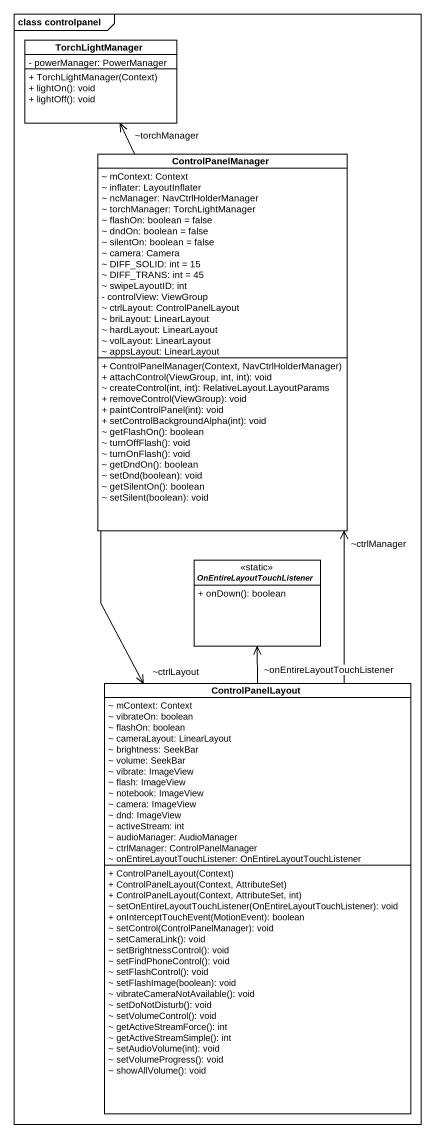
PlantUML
@startuml
mainframe class controlpanel
hide circle
hide empty members
skinparam classAttributeIconSize 0
class TorchLightManager {
  - powerManager: PowerManager
  + TorchLightManager(Context)
  + lightOn(): void
  + lightOff(): void
}
class ControlPanelManager {
  ~ mContext: Context
  ~ inflater: LayoutInflater
  ~ ncManager: NavCtrlHolderManager
  ~ torchManager: TorchLightManager
  ~ flashOn: boolean = false
  ~ dndOn: boolean = false
  ~ silentOn: boolean = false
  ~ camera: Camera
  ~ DIFF_SOLID: int = 15
  ~ DIFF_TRANS: int = 45
  ~ swipeLayoutID: int
  - controlView: ViewGroup
  ~ ctrlLayout: ControlPanelLayout
  ~ briLayout: LinearLayout
  ~ hardLayout: LinearLayout
  ~ volLayout: LinearLayout
  ~ appsLayout: LinearLayout
  + ControlPanelManager(Context, NavCtrlHolderManager)
  + attachControl(ViewGroup, int, int): void
  ~ createControl(int, int): RelativeLayout.LayoutParams
  + removeControl(ViewGroup): void
  + paintControlPanel(int): void
  + setControlBackgroundAlpha(int): void
  ~ getFlashOn(): boolean
  ~ turnOffFlash(): void
  ~ turnOnFlash(): void
  ~ getDndOn(): boolean
  ~ setDnd(boolean): void
  ~ getSilentOn(): boolean
  ~ setSilent(boolean): void
}
interface OnEntireLayoutTouchListener <<static>> {
  + onDown(): boolean
}
class ControlPanelLayout {
  ~ mContext: Context
  ~ vibrateOn: boolean
  ~ flashOn: boolean
  ~ cameraLayout: LinearLayout
  ~ brightness: SeekBar
  ~ volume: SeekBar
  ~ vibrate: ImageView
  ~ flash: ImageView
  ~ notebook: ImageView
  ~ camera: ImageView
  ~ dnd: ImageView
  ~ activeStream: int
  ~ audioManager: AudioManager
  ~ ctrlManager: ControlPanelManager
  ~ onEntireLayoutTouchListener: OnEntireLayoutTouchListener
  + ControlPanelLayout(Context)
  + ControlPanelLayout(Context, AttributeSet)
  + ControlPanelLayout(Context, AttributeSet, int)
  ~ setOnEntireLayoutTouchListener(OnEntireLayoutTouchListener): void
  + onInterceptTouchEvent(MotionEvent): boolean
  ~ setControl(ControlPanelManager): void
  ~ setCameraLink(): void
  ~ setBrightnessControl(): void
  ~ setFindPhoneControl(): void
  ~ setFlashControl(): void
  ~ setFlashImage(boolean): void
  ~ vibrateCameraNotAvailable(): void
  ~ setDoNotDisturb(): void
  ~ setVolumeControl(): void
  ~ getActiveStreamForce(): int
  ~ getActiveStreamSimple(): int
  ~ setAudioVolume(int): void
  ~ setVolumeProgress(): void
  ~ showAllVolume(): void
}
ControlPanelManager -up-> "~torchManager" TorchLightManager
ControlPanelManager --> "~ctrlLayout" ControlPanelLayout
ControlPanelLayout -up-> "~ctrlManager" ControlPanelManager
ControlPanelLayout -up-> "~onEntireLayoutTouchListener" OnEntireLayoutTouchListener
@enduml
